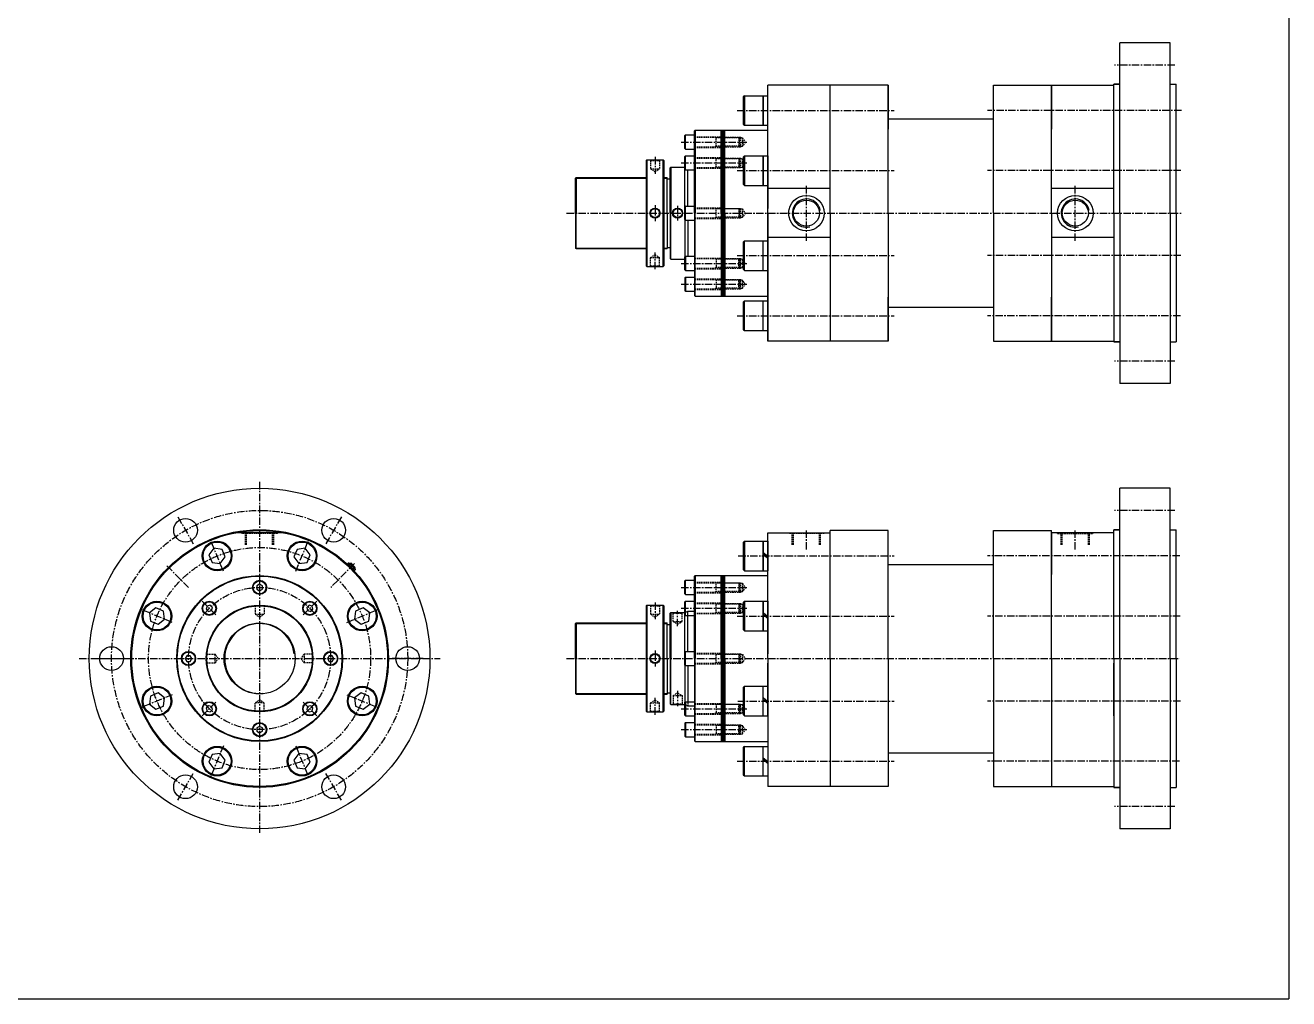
# Model space of a CAD drawing. Extents: x 0 to 8675, y 0 to 2968.
# Drawn here: x 6541 to 8675, y 0 to 1644 of the extents above; entities that cross this region are included whole.
import ezdxf

# ---------------------------------------------------------------- set-up
doc = ezdxf.new("R2010")
doc.units = 0
doc.header["$LTSCALE"] = 5
doc.header["$MEASUREMENT"] = 0
doc.header["$PDMODE"] = 34
for name, pattern in [('CENTERX2', [4, 2.5, -0.5, 0.5, -0.5]), ('HIDDEN', [0.375, 0.25, -0.125]), ('HIDDENX2', [0.75, 0.5, -0.25])]:
    doc.linetypes.add(name, pattern=pattern)
doc.layers.get('0').update_dxf_attribs({"linetype": 'CONTINUOUS'})
doc.layers.get('Defpoints').update_dxf_attribs({"linetype": 'CONTINUOUS'})
for name, color, linetype in [('CEN', 1, 'CENTERX2'), ('HID', 2, 'HIDDENX2'), ('HIDDEN', 2, 'HIDDEN'), ('ML', 3, 'CONTINUOUS'), ('테두리', 7, 'CONTINUOUS')]:
    doc.layers.add(name, color=color, linetype=linetype)

msp = doc.modelspace()

# ---------------------------------------------------------------- linework, layer by layer
msp.add_line((8674.5, 1902.7), (8674.5, 0))
at = {"layer": 'CEN'}
for p, q in [((8482.2, 1576.4), (8380.1, 1576.4)), ((8389.2, 1543.9), (8379.2, 1543.9)), ((7743.2, 1499.6), (8008.3, 1499.6)), ((8493.4, 1499.6), (8166.1, 1499.6)), ((7648.8, 1446.4), (7713.5, 1446.4)), ((7648.8, 1446.4), (7759.4, 1446.4)), ((7604.6, 1421.2), (7604.6, 1392.8)), ((7648.8, 1411.2), (7713.5, 1411.2)), ((7648.8, 1411.2), (7759.4, 1411.2)), ((7743.2, 1398.1), (8008.3, 1398.1)), ((8492.6, 1398.1), (8166.1, 1398.1)), ((7860.2, 1279.7), (7860.2, 1373.6)), ((8314.2, 1279.7), (8314.2, 1373.6)), ((7455.4, 1326.4), (8494.3, 1326.4)), ((7604.6, 1339.8), (7604.6, 1312.9)), ((7642.7, 1338.8), (7642.7, 1313.9)), ((7604.6, 1231.5), (7604.6, 1259.9)), ((7648.8, 1241.5), (7713.5, 1241.5)), ((7648.8, 1241.5), (7759.4, 1241.5)), ((7743.2, 1254.6), (8008.3, 1254.6)), ((8492.6, 1254.6), (8166.1, 1254.6)), ((7648.8, 1206.4), (7713.5, 1206.4)), ((7648.8, 1206.4), (7713.5, 1206.4)), ((7648.8, 1206.4), (7759.4, 1206.4)), ((7648.8, 1206.4), (7759.4, 1206.4)), ((7743.2, 1153.1), (8008.3, 1153.1)), ((8491.8, 1153.1), (8166.1, 1153.1)), ((8482.2, 1076.4), (8380.1, 1076.4)), ((6937, 872.5), (6937, 278.9)), ((6799, 813.4), (6825, 768.3)), ((7075, 813.4), (7049, 768.3)), ((8482.2, 824.4), (8380.1, 824.4)), ((7860.2, 758.3), (7860.2, 790.4)), ((8314.2, 758.3), (8314.2, 790.4)), ((6875.9, 721.7), (6854.3, 773.9)), ((6998, 721.7), (7019.6, 773.9)), ((7745.2, 747.6), (8008.3, 747.6)), ((8490.5, 747.6), (8166.1, 747.6)), ((6780.3, 731), (6816.8, 694.5)), ((7097.3, 734.7), (7057.2, 694.5)), ((7097.3, 734.7), (7083.3, 720.7)), ((7648.8, 694.4), (7714.7, 694.4)), ((7648.8, 694.4), (7759.4, 694.4)), ((6840.2, 671.1), (6864, 647.3)), ((7033.7, 671.1), (7009.9, 647.3)), ((7604.6, 669.2), (7604.6, 640.8)), ((6789.6, 635.4), (6737.4, 657)), ((7084.3, 635.4), (7136.5, 657)), ((7642.7, 629), (7642.7, 655)), ((7648.8, 659.2), (7714.7, 659.2)), ((7648.8, 659.2), (7759.4, 659.2)), ((7743.3, 646.1), (8008.3, 646.1)), ((8491.5, 646.1), (8166.1, 646.1)), ((7604.6, 587.8), (7604.6, 560.9)), ((6632.1, 574.4), (7241.8, 574.4)), ((6661, 574.4), (6713, 574.4)), ((7213, 574.4), (7161, 574.4)), ((7455.4, 574.4), (8490.9, 574.4)), ((6789.6, 513.3), (6737.4, 491.7)), ((7084.3, 513.3), (7136.5, 491.7)), ((7642.7, 519.7), (7642.7, 493.7)), ((6840.2, 477.6), (6864, 501.4)), ((7033.7, 477.6), (7009.9, 501.4)), ((7604.6, 479.5), (7604.6, 507.9)), ((7744.2, 502.6), (8008.3, 502.6)), ((8491.8, 502.6), (8166.1, 502.6)), ((7648.8, 489.5), (7714.7, 489.5)), ((7648.8, 489.5), (7759.4, 489.5)), ((7648.8, 454.4), (7714.7, 454.4)), ((7648.8, 454.4), (7714.7, 454.4)), ((7648.8, 454.4), (7759.4, 454.4)), ((7648.8, 454.4), (7759.4, 454.4)), ((6875.9, 427), (6854.3, 374.8)), ((6998, 427), (7019.6, 374.8)), ((7743.3, 401.1), (8008.3, 401.1)), ((8490.3, 401.1), (8166.1, 401.1)), ((6799, 335.3), (6825, 380.4)), ((7075, 335.3), (7049, 380.4)), ((8389.2, 356.9), (8379.2, 356.9)), ((8482.2, 324.4), (8380.1, 324.4))]:
    msp.add_line(p, q, dxfattribs=at)
for radius in [250, 187.5, 120]:
    msp.add_circle((6937, 574.4), radius, dxfattribs=at)
at = {"layer": 'Defpoints', "color": 0, "linetype": 'ByBlock'}
for p in [(8484.2, 791.9), (7672.2, 714.4), (7672.2, 714.4), (7672.2, 714.4), (7630.2, 497.9), (7672.2, 434.4), (7672.2, 434.4), (7672.2, 434.4), (8484.2, 356.9)]:
    msp.add_point(p, dxfattribs=at)
at = {"layer": 'HID'}
for p, q in [((7671.2, 1455.4), (7722.2, 1455.4)), ((7671.2, 1454.4), (7746.2, 1454.4)), ((7707.7, 1453.4), (7705.9, 1454.4)), ((7707.7, 1438.4), (7707.7, 1454.4)), ((7747.2, 1453.4), (7707.7, 1453.4)), ((7746.2, 1454.4), (7747.2, 1453.4)), ((7746.2, 1454.4), (7746.2, 1438.4)), ((7746.2, 1454.4), (7749, 1454.4)), ((7747.2, 1439.4), (7747.2, 1453.4)), ((7747.2, 1453.4), (7752.2, 1453.4)), ((7749, 1454.4), (7749, 1438.4)), ((7749, 1454.4), (7750.9, 1453.4)), ((7752.2, 1453.4), (7752.2, 1439.4)), ((7752.2, 1453.4), (7757, 1446.4)), ((7671.2, 1438.4), (7746.2, 1438.4)), ((7671.2, 1437.4), (7722.2, 1437.4)), ((7707.7, 1439.4), (7705.9, 1438.4)), ((7747.2, 1439.4), (7707.7, 1439.4)), ((7747.2, 1439.4), (7746.2, 1438.4)), ((7746.2, 1438.4), (7749, 1438.4)), ((7747.2, 1439.4), (7752.2, 1439.4)), ((7749, 1438.4), (7750.9, 1439.4)), ((7757, 1446.4), (7752.2, 1439.4)), ((7596.1, 1416.4), (7597.1, 1415.4)), ((7597.1, 1415.4), (7612.1, 1415.4)), ((7597.1, 1415.4), (7597.1, 1401.4)), ((7613.1, 1416.4), (7612.1, 1415.4)), ((7612.1, 1415.4), (7612.1, 1401.4)), ((7671.2, 1420.2), (7722.2, 1420.2)), ((7671.2, 1419.2), (7746.2, 1419.2)), ((7707.7, 1418.2), (7705.9, 1419.2)), ((7707.7, 1403.2), (7707.7, 1419.2)), ((7747.2, 1418.2), (7707.7, 1418.2)), ((7746.2, 1419.2), (7749, 1419.2)), ((7746.2, 1419.2), (7746.2, 1403.2)), ((7746.2, 1419.2), (7747.2, 1418.2)), ((7747.2, 1418.2), (7752.2, 1418.2)), ((7747.2, 1404.2), (7747.2, 1418.2)), ((7749, 1419.2), (7750.9, 1418.2)), ((7749, 1419.2), (7749, 1403.2)), ((7752.2, 1418.2), (7752.2, 1404.2)), ((7752.2, 1418.2), (7757, 1411.2)), ((7757, 1411.2), (7752.2, 1404.2)), ((7597.1, 1401.4), (7604.6, 1396.2)), ((7597.1, 1401.4), (7612.1, 1401.4)), ((7604.6, 1396.2), (7612.1, 1401.4)), ((7671.2, 1403.2), (7746.2, 1403.2)), ((7671.2, 1402.2), (7722.2, 1402.2)), ((7707.7, 1404.2), (7705.9, 1403.2)), ((7747.2, 1404.2), (7707.7, 1404.2)), ((7747.2, 1404.2), (7746.2, 1403.2)), ((7746.2, 1403.2), (7749, 1403.2)), ((7747.2, 1404.2), (7752.2, 1404.2)), ((7749, 1403.2), (7750.9, 1404.2)), ((7671.2, 1335.4), (7722.2, 1335.4)), ((7671.2, 1334.4), (7746.2, 1334.4)), ((7707.7, 1333.4), (7705.9, 1334.4)), ((7707.7, 1318.4), (7707.7, 1334.4)), ((7747.2, 1333.4), (7707.7, 1333.4)), ((7746.2, 1334.4), (7749, 1334.4)), ((7746.2, 1334.4), (7746.2, 1318.4)), ((7746.2, 1334.4), (7747.2, 1333.4)), ((7747.2, 1333.4), (7752.2, 1333.4)), ((7747.2, 1319.4), (7747.2, 1333.4)), ((7749, 1334.4), (7750.9, 1333.4)), ((7749, 1334.4), (7749, 1318.4)), ((7752.2, 1333.4), (7752.2, 1319.4)), ((7752.2, 1333.4), (7757, 1326.4)), ((7757, 1326.4), (7752.2, 1319.4)), ((7671.2, 1318.4), (7746.2, 1318.4)), ((7671.2, 1317.4), (7722.2, 1317.4)), ((7707.7, 1319.4), (7705.9, 1318.4)), ((7747.2, 1319.4), (7707.7, 1319.4)), ((7747.2, 1319.4), (7746.2, 1318.4)), ((7746.2, 1318.4), (7749, 1318.4)), ((7747.2, 1319.4), (7752.2, 1319.4)), ((7749, 1318.4), (7750.9, 1319.4)), ((7596.1, 1236.4), (7597.1, 1237.4)), ((7597.1, 1251.4), (7604.6, 1256.5)), ((7597.1, 1237.4), (7597.1, 1251.4)), ((7597.1, 1251.4), (7612.1, 1251.4)), ((7597.1, 1237.4), (7612.1, 1237.4)), ((7604.6, 1256.5), (7612.1, 1251.4)), ((7612.1, 1237.4), (7612.1, 1251.4)), ((7613.1, 1236.4), (7612.1, 1237.4)), ((7671.2, 1250.5), (7722.2, 1250.5)), ((7671.2, 1249.5), (7746.2, 1249.5)), ((7707.7, 1248.5), (7705.9, 1249.5)), ((7707.7, 1249.5), (7707.7, 1233.5)), ((7747.2, 1248.5), (7707.7, 1248.5)), ((7746.2, 1233.5), (7746.2, 1249.5)), ((7747.2, 1248.5), (7746.2, 1249.5)), ((7746.2, 1249.5), (7749, 1249.5)), ((7747.2, 1248.5), (7747.2, 1234.5)), ((7747.2, 1248.5), (7752.2, 1248.5)), ((7749, 1233.5), (7749, 1249.5)), ((7749, 1249.5), (7750.9, 1248.5)), ((7752.2, 1234.5), (7752.2, 1248.5)), ((7757, 1241.5), (7752.2, 1248.5)), ((7752.2, 1234.5), (7757, 1241.5)), ((7671.2, 1233.5), (7746.2, 1233.5)), ((7671.2, 1232.5), (7722.2, 1232.5)), ((7707.7, 1234.5), (7705.9, 1233.5)), ((7747.2, 1234.5), (7707.7, 1234.5)), ((7746.2, 1233.5), (7747.2, 1234.5)), ((7746.2, 1233.5), (7749, 1233.5)), ((7747.2, 1234.5), (7752.2, 1234.5)), ((7749, 1233.5), (7750.9, 1234.5)), ((7671.2, 1215.4), (7722.2, 1215.4)), ((7671.2, 1215.4), (7722.2, 1215.4)), ((7671.2, 1214.4), (7746.2, 1214.4)), ((7671.2, 1214.4), (7746.2, 1214.4)), ((7671.2, 1198.4), (7746.2, 1198.4)), ((7671.2, 1198.4), (7746.2, 1198.4)), ((7671.2, 1197.4), (7722.2, 1197.4)), ((7671.2, 1197.4), (7722.2, 1197.4)), ((7707.7, 1213.4), (7705.9, 1214.4)), ((7707.7, 1213.4), (7705.9, 1214.4)), ((7707.7, 1199.4), (7705.9, 1198.4)), ((7707.7, 1199.4), (7705.9, 1198.4)), ((7707.7, 1214.4), (7707.7, 1198.4)), ((7707.7, 1214.4), (7707.7, 1198.4)), ((7747.2, 1213.4), (7707.7, 1213.4)), ((7747.2, 1213.4), (7707.7, 1213.4)), ((7747.2, 1199.4), (7707.7, 1199.4)), ((7747.2, 1199.4), (7707.7, 1199.4)), ((7746.2, 1214.4), (7749, 1214.4)), ((7747.2, 1213.4), (7746.2, 1214.4)), ((7746.2, 1214.4), (7749, 1214.4)), ((7747.2, 1213.4), (7746.2, 1214.4)), ((7746.2, 1198.4), (7746.2, 1214.4)), ((7746.2, 1198.4), (7746.2, 1214.4)), ((7746.2, 1198.4), (7747.2, 1199.4)), ((7746.2, 1198.4), (7747.2, 1199.4)), ((7746.2, 1198.4), (7749, 1198.4)), ((7746.2, 1198.4), (7749, 1198.4)), ((7747.2, 1213.4), (7752.2, 1213.4)), ((7747.2, 1213.4), (7752.2, 1213.4)), ((7747.2, 1213.4), (7747.2, 1199.4)), ((7747.2, 1213.4), (7747.2, 1199.4)), ((7747.2, 1199.4), (7752.2, 1199.4)), ((7747.2, 1199.4), (7752.2, 1199.4)), ((7749, 1214.4), (7750.9, 1213.4)), ((7749, 1214.4), (7750.9, 1213.4)), ((7749, 1198.4), (7749, 1214.4)), ((7749, 1198.4), (7749, 1214.4)), ((7749, 1198.4), (7750.9, 1199.4)), ((7749, 1198.4), (7750.9, 1199.4)), ((7752.2, 1199.4), (7752.2, 1213.4)), ((7752.2, 1199.4), (7752.2, 1213.4)), ((7757, 1206.4), (7752.2, 1213.4)), ((7757, 1206.4), (7752.2, 1213.4)), ((7752.2, 1199.4), (7757, 1206.4)), ((7752.2, 1199.4), (7757, 1206.4)), ((6907, 785.4), (6907, 786.4)), ((6907, 785.4), (6907, 786.4)), ((6967, 785.4), (6907, 785.4)), ((6913.1, 766.4), (6913.1, 785.4)), ((6915, 766.4), (6915, 785.4)), ((6959, 766.4), (6959, 785.4)), ((6960.9, 766.4), (6960.9, 785.4)), ((6967, 785.4), (6967, 786.4)), ((6967, 785.4), (6967, 786.4)), ((7830.2, 785.4), (7830.2, 786.4)), ((7830.2, 785.4), (7830.2, 786.4)), ((7890.2, 785.4), (7830.2, 785.4)), ((7836.3, 766.4), (7836.3, 785.4)), ((7838.2, 766.4), (7838.2, 785.4)), ((7882.2, 766.4), (7882.2, 785.4)), ((7884.1, 766.4), (7884.1, 785.4)), ((7890.2, 785.4), (7890.2, 786.4)), ((7890.2, 785.4), (7890.2, 786.4)), ((8284.2, 785.4), (8284.2, 786.4)), ((8284.2, 785.4), (8284.2, 786.4)), ((8284.2, 785.4), (8344.2, 785.4)), ((8290.3, 766.4), (8290.3, 785.4)), ((8292.2, 766.4), (8292.2, 785.4)), ((8336.2, 766.4), (8336.2, 785.4)), ((8338.1, 766.4), (8338.1, 785.4)), ((8344.2, 785.4), (8344.2, 786.4)), ((8344.2, 785.4), (8344.2, 786.4)), ((7671.2, 703.4), (7722.2, 703.4)), ((7671.2, 702.4), (7746.2, 702.4)), ((7671.2, 686.4), (7746.2, 686.4)), ((7671.2, 685.4), (7722.2, 685.4)), ((7707.7, 701.4), (7705.9, 702.4)), ((7707.7, 687.4), (7705.9, 686.4)), ((7707.7, 686.4), (7707.7, 702.4)), ((7747.2, 701.4), (7707.7, 701.4)), ((7747.2, 687.4), (7707.7, 687.4)), ((7746.2, 702.4), (7749, 702.4)), ((7746.2, 702.4), (7746.2, 686.4)), ((7746.2, 702.4), (7747.2, 701.4)), ((7747.2, 687.4), (7746.2, 686.4)), ((7746.2, 686.4), (7749, 686.4)), ((7747.2, 701.4), (7752.2, 701.4)), ((7747.2, 687.4), (7747.2, 701.4)), ((7747.2, 687.4), (7752.2, 687.4)), ((7749, 702.4), (7750.9, 701.4)), ((7749, 702.4), (7749, 686.4)), ((7749, 686.4), (7750.9, 687.4)), ((7752.2, 701.4), (7757, 694.4)), ((7752.2, 701.4), (7752.2, 687.4)), ((7757, 694.4), (7752.2, 687.4)), ((6928.8, 664), (6929.5, 663.4)), ((6929.5, 663.4), (6929.5, 649.4)), ((6929.5, 663.4), (6944.5, 663.4)), ((6945.1, 664), (6944.5, 663.4)), ((6944.5, 663.4), (6944.5, 649.4)), ((7596.1, 664.4), (7597.1, 663.4)), ((7597.1, 663.4), (7597.1, 649.4)), ((7597.1, 663.4), (7612.1, 663.4)), ((7613.1, 664.4), (7612.1, 663.4)), ((7612.1, 663.4), (7612.1, 649.4)), ((7671.2, 668.2), (7722.2, 668.2)), ((7671.2, 667.2), (7746.2, 667.2)), ((7707.7, 666.2), (7705.9, 667.2)), ((7707.7, 651.2), (7707.7, 667.2)), ((7747.2, 666.2), (7707.7, 666.2)), ((7746.2, 667.2), (7747.2, 666.2)), ((7746.2, 667.2), (7746.2, 651.2)), ((7746.2, 667.2), (7749, 667.2)), ((7747.2, 652.2), (7747.2, 666.2)), ((7747.2, 666.2), (7752.2, 666.2)), ((7749, 667.2), (7749, 651.2)), ((7749, 667.2), (7750.9, 666.2)), ((7752.2, 666.2), (7752.2, 652.2)), ((7752.2, 666.2), (7757, 659.2)), ((6929.5, 649.4), (6937, 644.2)), ((6929.5, 649.4), (6944.5, 649.4)), ((6937, 644.2), (6944.5, 649.4)), ((7597.1, 649.4), (7604.6, 644.2)), ((7597.1, 649.4), (7612.1, 649.4)), ((7604.6, 644.2), (7612.1, 649.4)), ((7634.2, 651.9), (7635.2, 650.9)), ((7635.2, 636.9), (7635.2, 650.9)), ((7635.2, 650.9), (7650.2, 650.9)), ((7635.2, 650.9), (7650.2, 650.9)), ((7650.2, 650.9), (7651.2, 651.9)), ((7650.2, 650.9), (7651.2, 651.9)), ((7650.2, 636.9), (7650.2, 650.9)), ((7650.2, 636.9), (7650.2, 650.9)), ((7671.2, 651.2), (7746.2, 651.2)), ((7671.2, 650.2), (7722.2, 650.2)), ((7707.7, 652.2), (7705.9, 651.2)), ((7747.2, 652.2), (7707.7, 652.2)), ((7747.2, 652.2), (7746.2, 651.2)), ((7746.2, 651.2), (7749, 651.2)), ((7747.2, 652.2), (7752.2, 652.2)), ((7749, 651.2), (7750.9, 652.2)), ((7757, 659.2), (7752.2, 652.2)), ((7635.2, 636.9), (7650.2, 636.9)), ((7635.2, 636.9), (7642.7, 632.3)), ((7635.2, 636.9), (7650.2, 636.9)), ((7642.7, 632.3), (7650.2, 636.9)), ((7642.7, 632.3), (7650.2, 636.9)), ((6847.3, 582.5), (6848, 581.9)), ((6847.3, 582.5), (6848, 581.9)), ((6848, 581.9), (6862, 581.9)), ((6848, 566.9), (6848, 581.9)), ((6848, 566.9), (6848, 581.9)), ((6867.1, 574.4), (6862, 581.9)), ((6862, 566.9), (6862, 581.9)), ((7012, 581.9), (7006.8, 574.4)), ((7026, 581.9), (7012, 581.9)), ((7012, 581.9), (7012, 566.9)), ((7026.6, 582.5), (7026, 581.9)), ((7026.6, 582.5), (7026, 581.9)), ((7026, 581.9), (7026, 566.9)), ((7026, 581.9), (7026, 566.9)), ((7671.2, 583.4), (7722.2, 583.4)), ((7671.2, 582.4), (7746.2, 582.4)), ((7707.7, 581.4), (7705.9, 582.4)), ((7707.7, 566.4), (7707.7, 582.4)), ((7747.2, 581.4), (7707.7, 581.4)), ((7746.2, 582.4), (7747.2, 581.4)), ((7746.2, 582.4), (7746.2, 566.4)), ((7746.2, 582.4), (7749, 582.4)), ((7747.2, 567.4), (7747.2, 581.4)), ((7747.2, 581.4), (7752.2, 581.4)), ((7749, 582.4), (7749, 566.4)), ((7749, 582.4), (7750.9, 581.4)), ((7752.2, 581.4), (7752.2, 567.4)), ((7752.2, 581.4), (7757, 574.4)), ((6847.3, 566.2), (6848, 566.9)), ((6847.3, 566.2), (6848, 566.9)), ((6848, 566.9), (6862, 566.9)), ((6862, 566.9), (6867.1, 574.4)), ((7006.8, 574.4), (7012, 566.9)), ((7026, 566.9), (7012, 566.9)), ((7026.6, 566.2), (7026, 566.9)), ((7026.6, 566.2), (7026, 566.9)), ((7671.2, 566.4), (7746.2, 566.4)), ((7671.2, 565.4), (7722.2, 565.4)), ((7707.7, 567.4), (7705.9, 566.4)), ((7747.2, 567.4), (7707.7, 567.4)), ((7747.2, 567.4), (7746.2, 566.4)), ((7746.2, 566.4), (7749, 566.4)), ((7747.2, 567.4), (7752.2, 567.4)), ((7749, 566.4), (7750.9, 567.4)), ((7757, 574.4), (7752.2, 567.4)), ((7635.2, 511.9), (7642.7, 516.4)), ((7642.7, 516.4), (7650.2, 511.9)), ((7642.7, 516.4), (7650.2, 511.9)), ((6937, 504.5), (6929.5, 499.4)), ((6929.5, 485.4), (6929.5, 499.4)), ((6944.5, 499.4), (6929.5, 499.4)), ((6944.5, 499.4), (6937, 504.5)), ((6944.5, 485.4), (6944.5, 499.4)), ((7597.1, 499.4), (7604.6, 504.5)), ((7597.1, 485.4), (7597.1, 499.4)), ((7597.1, 499.4), (7612.1, 499.4)), ((7604.6, 504.5), (7612.1, 499.4)), ((7612.1, 485.4), (7612.1, 499.4)), ((7634.2, 496.9), (7635.2, 497.9)), ((7635.2, 511.9), (7635.2, 497.9)), ((7635.2, 511.9), (7650.2, 511.9)), ((7635.2, 511.9), (7650.2, 511.9)), ((7635.2, 497.9), (7650.2, 497.9)), ((7635.2, 497.9), (7650.2, 497.9)), ((7650.2, 511.9), (7650.2, 497.9)), ((7650.2, 511.9), (7650.2, 497.9)), ((7650.2, 497.9), (7651.2, 496.9)), ((7650.2, 497.9), (7651.2, 496.9)), ((7650.2, 497.9), (7651.2, 496.9)), ((7650.2, 497.9), (7651.2, 496.9)), ((7671.2, 498.5), (7722.2, 498.5)), ((7671.2, 497.5), (7746.2, 497.5)), ((7707.7, 496.5), (7705.9, 497.5)), ((7707.7, 497.5), (7707.7, 481.5)), ((7747.2, 496.5), (7707.7, 496.5)), ((7746.2, 497.5), (7749, 497.5)), ((7746.2, 481.5), (7746.2, 497.5)), ((7747.2, 496.5), (7746.2, 497.5)), ((7747.2, 496.5), (7752.2, 496.5)), ((7747.2, 496.5), (7747.2, 482.5)), ((7749, 497.5), (7750.9, 496.5)), ((7749, 481.5), (7749, 497.5)), ((7752.2, 482.5), (7752.2, 496.5)), ((7757, 489.5), (7752.2, 496.5)), ((6928.8, 484.7), (6929.5, 485.4)), ((6928.8, 484.7), (6929.5, 485.4)), ((6944.5, 485.4), (6929.5, 485.4)), ((6944.5, 485.4), (6929.5, 485.4)), ((6945.1, 484.7), (6944.5, 485.4)), ((6945.1, 484.7), (6944.5, 485.4)), ((7596.1, 484.4), (7597.1, 485.4)), ((7597.1, 485.4), (7612.1, 485.4)), ((7613.1, 484.4), (7612.1, 485.4)), ((7671.2, 481.5), (7746.2, 481.5)), ((7671.2, 480.5), (7722.2, 480.5)), ((7707.7, 482.5), (7705.9, 481.5)), ((7747.2, 482.5), (7707.7, 482.5)), ((7746.2, 481.5), (7747.2, 482.5)), ((7746.2, 481.5), (7749, 481.5)), ((7747.2, 482.5), (7752.2, 482.5)), ((7749, 481.5), (7750.9, 482.5)), ((7752.2, 482.5), (7757, 489.5)), ((7671.2, 463.4), (7722.2, 463.4)), ((7671.2, 463.4), (7722.2, 463.4)), ((7671.2, 462.4), (7746.2, 462.4)), ((7671.2, 462.4), (7746.2, 462.4)), ((7707.7, 461.4), (7705.9, 462.4)), ((7707.7, 461.4), (7705.9, 462.4)), ((7707.7, 462.4), (7707.7, 446.4)), ((7707.7, 462.4), (7707.7, 446.4)), ((7747.2, 461.4), (7707.7, 461.4)), ((7747.2, 461.4), (7707.7, 461.4)), ((7747.2, 461.4), (7746.2, 462.4)), ((7746.2, 446.4), (7746.2, 462.4)), ((7746.2, 462.4), (7749, 462.4)), ((7747.2, 461.4), (7746.2, 462.4)), ((7746.2, 446.4), (7746.2, 462.4)), ((7746.2, 462.4), (7749, 462.4)), ((7747.2, 461.4), (7747.2, 447.4)), ((7747.2, 461.4), (7752.2, 461.4)), ((7747.2, 461.4), (7747.2, 447.4)), ((7747.2, 461.4), (7752.2, 461.4)), ((7749, 446.4), (7749, 462.4)), ((7749, 462.4), (7750.9, 461.4)), ((7749, 446.4), (7749, 462.4)), ((7749, 462.4), (7750.9, 461.4)), ((7752.2, 447.4), (7752.2, 461.4)), ((7757, 454.4), (7752.2, 461.4)), ((7752.2, 447.4), (7752.2, 461.4)), ((7757, 454.4), (7752.2, 461.4)), ((7752.2, 447.4), (7757, 454.4)), ((7752.2, 447.4), (7757, 454.4)), ((7671.2, 446.4), (7746.2, 446.4)), ((7671.2, 446.4), (7746.2, 446.4)), ((7671.2, 445.4), (7722.2, 445.4)), ((7671.2, 445.4), (7722.2, 445.4)), ((7707.7, 447.4), (7705.9, 446.4)), ((7707.7, 447.4), (7705.9, 446.4)), ((7747.2, 447.4), (7707.7, 447.4)), ((7747.2, 447.4), (7707.7, 447.4)), ((7746.2, 446.4), (7747.2, 447.4)), ((7746.2, 446.4), (7747.2, 447.4)), ((7746.2, 446.4), (7749, 446.4)), ((7746.2, 446.4), (7749, 446.4)), ((7747.2, 447.4), (7752.2, 447.4)), ((7747.2, 447.4), (7752.2, 447.4)), ((7749, 446.4), (7750.9, 447.4)), ((7749, 446.4), (7750.9, 447.4))]:
    msp.add_line(p, q, dxfattribs=at)
at = {"layer": 'HIDDEN'}
for p, q in [((7655.2, 651.9), (7660.2, 654.4)), ((7660.2, 654.4), (7671.2, 654.4)), ((7660.2, 647.2), (7660.2, 654.4)), ((7655.2, 496.9), (7660.2, 494.4)), ((7660.2, 501.5), (7660.2, 494.4)), ((7660.2, 494.4), (7671.2, 494.4))]:
    msp.add_line(p, q, dxfattribs=at)
at = {"layer": 'ML'}
for p, q in [((8389.2, 1326.4), (8389.2, 1613.9)), ((8474.2, 1613.9), (8389.2, 1613.9)), ((8474.2, 1326.4), (8474.2, 1613.9)), ((7795.2, 1110.4), (7795.2, 1542.4)), ((7998.2, 1542.4), (7795.2, 1542.4)), ((7795.2, 1326.4), (7795.2, 1542.4)), ((7795.2, 1326.4), (7795.2, 1538.4)), ((7900.2, 1326.4), (7900.2, 1542.4)), ((7900.2, 1326.4), (7900.2, 1542.4)), ((7998.2, 1326.4), (7998.2, 1542.4)), ((7998.2, 1542.4), (7998.2, 1468)), ((8176.2, 1326.4), (8176.2, 1542.4)), ((8176.2, 1542.4), (8379.2, 1542.4)), ((8176.2, 1326.4), (8176.2, 1542.4)), ((8274.2, 1326.4), (8274.2, 1542.4)), ((8274.2, 1542.4), (8274.2, 1468)), ((8274.2, 1538.4), (8274.2, 1468)), ((8379.2, 1326.4), (8379.2, 1543.9)), ((8379.2, 1543.9), (8389.2, 1543.9)), ((8474.2, 1543.9), (8484.2, 1543.9)), ((8484.2, 1326.4), (8484.2, 1543.9)), ((7755.5, 1524.6), (7754, 1523.1)), ((7754, 1523.1), (7755.5, 1524.6)), ((7754, 1523.1), (7755.5, 1524.6)), ((7755.5, 1524.6), (7754, 1523.1)), ((7754, 1476.1), (7754, 1523.1)), ((7754, 1523.1), (7754, 1476.1)), ((7755.5, 1474.6), (7755.5, 1524.6)), ((7755.5, 1524.6), (7795.2, 1524.6)), ((7755.5, 1524.6), (7755.5, 1474.6)), ((7755.5, 1524.6), (7795.2, 1524.6)), ((7787, 1474.6), (7787, 1524.6)), ((7787, 1524.6), (7787, 1474.6)), ((7754, 1476.1), (7755.5, 1474.6)), ((7755.5, 1474.6), (7754, 1476.1)), ((7755.5, 1474.6), (7754, 1476.1)), ((7754, 1476.1), (7755.5, 1474.6)), ((7755.5, 1474.6), (7795.2, 1474.6)), ((7755.5, 1474.6), (7795.2, 1474.6)), ((7998.2, 1485.4), (8176.2, 1485.4)), ((7656.2, 1458.4), (7655.2, 1457.4)), ((7656.2, 1458.4), (7655.2, 1457.4)), ((7655.2, 1435.4), (7655.2, 1457.4)), ((7655.2, 1435.4), (7655.2, 1457.4)), ((7656.2, 1458.4), (7671.2, 1458.4)), ((7656.2, 1434.4), (7656.2, 1458.4)), ((7656.2, 1434.4), (7656.2, 1458.4)), ((7656.2, 1458.4), (7671.2, 1458.4)), ((7672.2, 1466.4), (7671.2, 1465.4)), ((7672.2, 1466.4), (7671.2, 1465.4)), ((7671.2, 1326.4), (7671.2, 1465.4)), ((7671.2, 1326.4), (7671.2, 1465.4)), ((7672.2, 1466.4), (7672.2, 1326.4)), ((7672.2, 1466.4), (7690.2, 1466.4)), ((7672.2, 1466.4), (7795.2, 1466.4)), ((7672.2, 1466.4), (7672.2, 1326.4)), ((7716.2, 1326.4), (7716.2, 1466.4)), ((7718.2, 1326.4), (7718.2, 1466.4)), ((7720.2, 1326.4), (7720.2, 1466.4)), ((7722.2, 1326.4), (7722.2, 1466.4)), ((7655.2, 1435.4), (7656.2, 1434.4)), ((7655.2, 1435.4), (7656.2, 1434.4)), ((7656.2, 1434.4), (7671.2, 1434.4)), ((7656.2, 1434.4), (7671.2, 1434.4)), ((7589.6, 1415.4), (7590.6, 1416.4)), ((7589.6, 1415.4), (7589.6, 1237.4)), ((7590.6, 1416.4), (7590.6, 1236.4)), ((7590.6, 1416.4), (7618.6, 1416.4)), ((7618.6, 1236.4), (7618.6, 1416.4)), ((7619.6, 1415.4), (7618.6, 1416.4)), ((7619.6, 1415.4), (7619.6, 1237.4)), ((7656.2, 1423.2), (7655.2, 1422.2)), ((7656.2, 1423.2), (7655.2, 1422.2)), ((7655.2, 1400.2), (7655.2, 1422.2)), ((7655.2, 1400.2), (7655.2, 1422.2)), ((7656.2, 1423.2), (7671.2, 1423.2)), ((7656.2, 1399.2), (7656.2, 1423.2)), ((7656.2, 1399.2), (7656.2, 1423.2)), ((7656.2, 1423.2), (7671.2, 1423.2)), ((7755.5, 1423.1), (7754, 1421.6)), ((7754, 1421.6), (7755.5, 1423.1)), ((7755.5, 1423.1), (7754, 1421.6)), ((7754, 1421.6), (7755.5, 1423.1)), ((7754, 1374.6), (7754, 1421.6)), ((7754, 1421.6), (7754, 1374.6)), ((7755.5, 1373.1), (7755.5, 1423.1)), ((7755.5, 1423.1), (7795.2, 1423.1)), ((7755.5, 1423.1), (7795.2, 1423.1)), ((7755.5, 1423.1), (7755.5, 1373.1)), ((7787, 1373.1), (7787, 1423.1)), ((7787, 1423.1), (7787, 1373.1)), ((7795.2, 1423.1), (7795.2, 1334.1)), ((7631.2, 1403.9), (7630.2, 1402.9)), ((7630.2, 1326.4), (7630.2, 1402.9)), ((7631.2, 1403.9), (7631.2, 1326.4)), ((7631.2, 1403.9), (7655.2, 1403.9)), ((7631.2, 1403.9), (7655.2, 1403.9)), ((7655.2, 1326.4), (7655.2, 1403.9)), ((7655.2, 1326.4), (7655.2, 1403.9)), ((7655.2, 1400.2), (7656.2, 1399.2)), ((7655.2, 1400.2), (7656.2, 1399.2)), ((7656.2, 1399.2), (7671.2, 1399.2)), ((7656.2, 1399.2), (7671.2, 1399.2)), ((7660.2, 1338.4), (7660.2, 1399.2)), ((7660.2, 1338.4), (7660.2, 1399.2)), ((7471.2, 1386.4), (7470.2, 1385.4)), ((7470.2, 1326.4), (7470.2, 1385.4)), ((7471.2, 1386.4), (7471.2, 1326.4)), ((7471.2, 1386.4), (7589.6, 1386.4)), ((7619.6, 1386.4), (7625.2, 1386.4)), ((7625.2, 1326.4), (7625.2, 1386.4)), ((7625.2, 1384.1), (7630.2, 1384.1)), ((7754, 1374.6), (7755.5, 1373.1)), ((7755.5, 1373.1), (7754, 1374.6)), ((7754, 1374.6), (7755.5, 1373.1)), ((7755.5, 1373.1), (7754, 1374.6)), ((7755.5, 1373.1), (7795.2, 1373.1)), ((7755.5, 1373.1), (7795.2, 1373.1)), ((7900.2, 1367.7), (7795.2, 1367.7)), ((8379.2, 1367.7), (8274.2, 1367.7)), ((7470.2, 1326.4), (7470.2, 1267.4)), ((7471.2, 1266.4), (7471.2, 1326.4)), ((7625.2, 1326.4), (7625.2, 1266.4)), ((7630.2, 1326.4), (7630.2, 1249.9)), ((7631.2, 1248.9), (7631.2, 1326.4)), ((7656.2, 1338.4), (7655.2, 1337.4)), ((7656.2, 1338.4), (7655.2, 1337.4)), ((7655.2, 1315.4), (7655.2, 1337.4)), ((7655.2, 1315.4), (7655.2, 1337.4)), ((7655.2, 1326.4), (7655.2, 1248.9)), ((7655.2, 1326.4), (7655.2, 1248.9)), ((7656.2, 1338.4), (7671.2, 1338.4)), ((7656.2, 1314.4), (7656.2, 1338.4)), ((7656.2, 1314.4), (7656.2, 1338.4)), ((7656.2, 1338.4), (7671.2, 1338.4)), ((7671.2, 1326.4), (7671.2, 1187.4)), ((7671.2, 1326.4), (7671.2, 1187.4)), ((7672.2, 1186.4), (7672.2, 1326.4)), ((7672.2, 1186.4), (7672.2, 1326.4)), ((7716.2, 1326.4), (7716.2, 1186.4)), ((7718.2, 1326.4), (7718.2, 1186.4)), ((7720.2, 1326.4), (7720.2, 1186.4)), ((7722.2, 1326.4), (7722.2, 1186.4)), ((7795.2, 1326.4), (7795.2, 1110.4)), ((7900.2, 1326.4), (7900.2, 1110.4)), ((7900.2, 1326.4), (7900.2, 1110.4)), ((7998.2, 1326.4), (7998.2, 1110.4)), ((8176.2, 1326.4), (8176.2, 1110.4)), ((8274.2, 1326.4), (8274.2, 1110.4)), ((8379.2, 1326.4), (8379.2, 1110.4)), ((8379.2, 1326.4), (8379.2, 1108.9)), ((8389.2, 1326.4), (8389.2, 1038.9)), ((8474.2, 1326.4), (8474.2, 1038.9)), ((8484.2, 1326.4), (8484.2, 1108.9)), ((7655.2, 1315.4), (7656.2, 1314.4)), ((7655.2, 1315.4), (7656.2, 1314.4)), ((7656.2, 1314.4), (7671.2, 1314.4)), ((7656.2, 1314.4), (7671.2, 1314.4)), ((7660.2, 1314.4), (7660.2, 1253.5)), ((7660.2, 1314.4), (7660.2, 1253.5)), ((7795.2, 1229.6), (7795.2, 1318.6)), ((7900.2, 1285), (7795.2, 1285)), ((8379.2, 1285), (8274.2, 1285)), ((7471.2, 1266.4), (7470.2, 1267.4)), ((7471.2, 1266.4), (7589.6, 1266.4)), ((7619.6, 1266.4), (7625.2, 1266.4)), ((7625.2, 1268.6), (7630.2, 1268.6)), ((7755.5, 1279.6), (7754, 1278.1)), ((7754, 1278.1), (7755.5, 1279.6)), ((7755.5, 1279.6), (7754, 1278.1)), ((7754, 1278.1), (7755.5, 1279.6)), ((7754, 1231.1), (7754, 1278.1)), ((7754, 1231.1), (7754, 1278.1)), ((7755.5, 1229.6), (7755.5, 1279.6)), ((7755.5, 1279.6), (7795.2, 1279.6)), ((7755.5, 1229.6), (7755.5, 1279.6)), ((7755.5, 1279.6), (7795.2, 1279.6)), ((7787, 1229.6), (7787, 1279.6)), ((7787, 1229.6), (7787, 1279.6)), ((7589.6, 1237.4), (7590.6, 1236.4)), ((7619.6, 1237.4), (7618.6, 1236.4)), ((7631.2, 1248.9), (7630.2, 1249.9)), ((7631.2, 1248.9), (7655.2, 1248.9)), ((7631.2, 1248.9), (7655.2, 1248.9)), ((7656.2, 1253.5), (7655.2, 1252.5)), ((7656.2, 1253.5), (7655.2, 1252.5)), ((7655.2, 1230.5), (7655.2, 1252.5)), ((7655.2, 1252.5), (7655.2, 1230.5)), ((7655.2, 1252.5), (7655.2, 1230.5)), ((7655.2, 1230.5), (7655.2, 1252.5)), ((7656.2, 1253.5), (7671.2, 1253.5)), ((7656.2, 1253.5), (7656.2, 1229.5)), ((7656.2, 1253.5), (7656.2, 1229.5)), ((7656.2, 1253.5), (7671.2, 1253.5)), ((7590.6, 1236.4), (7618.6, 1236.4)), ((7656.2, 1229.5), (7655.2, 1230.5)), ((7656.2, 1229.5), (7655.2, 1230.5)), ((7655.2, 1217.4), (7656.2, 1218.4)), ((7655.2, 1217.4), (7656.2, 1218.4)), ((7655.2, 1217.4), (7656.2, 1218.4)), ((7655.2, 1217.4), (7656.2, 1218.4)), ((7655.2, 1217.4), (7655.2, 1195.4)), ((7655.2, 1217.4), (7655.2, 1195.4)), ((7655.2, 1217.4), (7655.2, 1195.4)), ((7655.2, 1217.4), (7655.2, 1195.4)), ((7656.2, 1229.5), (7671.2, 1229.5)), ((7656.2, 1229.5), (7671.2, 1229.5)), ((7656.2, 1218.4), (7671.2, 1218.4)), ((7656.2, 1218.4), (7671.2, 1218.4)), ((7656.2, 1218.4), (7656.2, 1194.4)), ((7656.2, 1218.4), (7656.2, 1194.4)), ((7656.2, 1218.4), (7656.2, 1194.4)), ((7656.2, 1218.4), (7656.2, 1194.4)), ((7656.2, 1218.4), (7671.2, 1218.4)), ((7656.2, 1218.4), (7671.2, 1218.4)), ((7754, 1231.1), (7755.5, 1229.6)), ((7755.5, 1229.6), (7754, 1231.1)), ((7754, 1231.1), (7755.5, 1229.6)), ((7755.5, 1229.6), (7754, 1231.1)), ((7754, 1231.1), (7755.5, 1229.6)), ((7755.5, 1229.6), (7754, 1231.1)), ((7755.5, 1229.6), (7795.2, 1229.6)), ((7755.5, 1229.6), (7795.2, 1229.6)), ((7656.2, 1194.4), (7655.2, 1195.4)), ((7656.2, 1194.4), (7655.2, 1195.4)), ((7656.2, 1194.4), (7655.2, 1195.4)), ((7656.2, 1194.4), (7655.2, 1195.4)), ((7656.2, 1194.4), (7671.2, 1194.4)), ((7656.2, 1194.4), (7671.2, 1194.4)), ((7656.2, 1194.4), (7671.2, 1194.4)), ((7656.2, 1194.4), (7671.2, 1194.4)), ((7672.2, 1186.4), (7671.2, 1187.4)), ((7672.2, 1186.4), (7671.2, 1187.4)), ((7672.2, 1186.4), (7690.2, 1186.4)), ((7672.2, 1186.4), (7795.2, 1186.4)), ((7754, 1176.6), (7755.5, 1178.1)), ((7755.5, 1178.1), (7754, 1176.6)), ((7754, 1176.6), (7755.5, 1178.1)), ((7755.5, 1178.1), (7754, 1176.6)), ((7754, 1129.6), (7754, 1176.6)), ((7754, 1129.6), (7754, 1176.6)), ((7755.5, 1128.1), (7755.5, 1178.1)), ((7755.5, 1178.1), (7795.2, 1178.1)), ((7755.5, 1128.1), (7755.5, 1178.1)), ((7755.5, 1178.1), (7795.2, 1178.1)), ((7787, 1128.1), (7787, 1178.1)), ((7787, 1128.1), (7787, 1178.1)), ((7795.2, 1178.1), (7795.2, 1128.1)), ((7998.2, 1110.4), (7998.2, 1184.7)), ((8274.2, 1110.4), (8274.2, 1184.7)), ((7998.2, 1167.4), (8176.2, 1167.4)), ((7755.5, 1128.1), (7754, 1129.6)), ((7754, 1129.6), (7755.5, 1128.1)), ((7755.5, 1128.1), (7754, 1129.6)), ((7754, 1129.6), (7755.5, 1128.1)), ((7755.5, 1128.1), (7795.2, 1128.1)), ((7755.5, 1128.1), (7795.2, 1128.1)), ((7998.2, 1110.4), (7795.2, 1110.4)), ((8176.2, 1110.4), (8379.2, 1110.4)), ((8379.2, 1108.9), (8389.2, 1108.9)), ((8389.2, 1108.9), (8379.2, 1108.9)), ((8474.2, 1108.9), (8484.2, 1108.9)), ((8474.2, 1038.9), (8389.2, 1038.9)), ((8389.2, 574.4), (8389.2, 861.9)), ((8474.2, 861.9), (8389.2, 861.9)), ((8474.2, 574.4), (8474.2, 861.9)), ((7900.2, 574.4), (7900.2, 790.4)), ((7998.2, 790.4), (7900.2, 790.4)), ((7998.2, 574.4), (7998.2, 790.4)), ((8176.2, 574.4), (8176.2, 790.4)), ((8176.2, 790.4), (8274.2, 790.4)), ((8274.2, 574.4), (8274.2, 790.4)), ((8379.2, 574.4), (8379.2, 791.9)), ((8379.2, 791.9), (8389.2, 791.9)), ((8389.2, 791.9), (8379.2, 791.9)), ((8474.2, 791.9), (8484.2, 791.9)), ((8484.2, 574.4), (8484.2, 791.9)), ((6978.3, 786.4), (6895.6, 786.4)), ((6978.3, 786.4), (6895.6, 786.4)), ((7755.5, 772.6), (7754, 771.1)), ((7754, 771.1), (7755.5, 772.6)), ((7755.5, 772.6), (7754, 771.1)), ((7754, 771.1), (7755.5, 772.6)), ((7754, 724.1), (7754, 771.1)), ((7754, 771.1), (7754, 724.1)), ((7755.5, 722.6), (7755.5, 772.6)), ((7755.5, 772.6), (7795.2, 772.6)), ((7755.5, 772.6), (7755.5, 722.6)), ((7755.5, 772.6), (7795.2, 772.6)), ((7787, 722.6), (7787, 772.6)), ((7787, 772.6), (7787, 722.6)), ((7795.2, 786.4), (7900.2, 786.4)), ((7795.2, 574.4), (7795.2, 786.4)), ((7795.2, 574.4), (7795.2, 786.4)), ((7795.2, 574.4), (7795.2, 786.4)), ((7795.2, 772.6), (7795.2, 722.6)), ((8379.2, 786.4), (8274.2, 786.4)), ((8274.2, 786.4), (8274.2, 716)), ((8379.2, 574.4), (8379.2, 786.4)), ((7795.2, 746.4), (7787, 752.8)), ((7795.2, 743.4), (7787, 749.8)), ((7086.9, 735.6), (7083.9, 732.6)), ((7087, 735.6), (7084.1, 732.7)), ((7086.9, 735.6), (7084.1, 732.7)), ((7088.3, 735.6), (7086.9, 735.6)), ((7088.3, 735.6), (7098.2, 725.7)), ((7092.3, 731.5), (7088.8, 728)), ((7088.8, 728), (7090.6, 726.2)), ((7090.8, 735.2), (7089.7, 734.2)), ((7094.2, 729.7), (7090.6, 726.2)), ((7097.8, 728.1), (7090.8, 735.2)), ((7091.5, 735.2), (7090.8, 735.2)), ((7091.5, 735.2), (7097.8, 728.9)), ((7097.8, 728.9), (7091.5, 735.2)), ((7097.8, 728.1), (7096.8, 727.1)), ((7097.8, 728.9), (7097.8, 728.1)), ((7098.2, 725.7), (7098.2, 724.3)), ((7998.2, 733.4), (8176.2, 733.4)), ((7098.2, 724.3), (7095.2, 721.3)), ((7098.2, 724.4), (7095.3, 721.5)), ((7656.2, 706.4), (7655.2, 705.4)), ((7656.2, 706.4), (7655.2, 705.4)), ((7655.2, 683.4), (7655.2, 705.4)), ((7655.2, 683.4), (7655.2, 705.4)), ((7656.2, 706.4), (7671.2, 706.4)), ((7656.2, 682.4), (7656.2, 706.4)), ((7656.2, 682.4), (7656.2, 706.4)), ((7656.2, 706.4), (7671.2, 706.4)), ((7672.2, 714.4), (7671.2, 713.4)), ((7672.2, 714.4), (7671.2, 713.4)), ((7671.2, 574.4), (7671.2, 713.4)), ((7671.2, 574.4), (7671.2, 713.4)), ((7672.2, 714.4), (7690.2, 714.4)), ((7672.2, 714.4), (7672.2, 574.4)), ((7672.2, 714.4), (7672.2, 574.4)), ((7672.2, 714.4), (7795.2, 714.4)), ((7716.2, 574.4), (7716.2, 714.4)), ((7718.2, 574.4), (7718.2, 714.4)), ((7720.2, 574.4), (7720.2, 714.4)), ((7722.2, 574.4), (7722.2, 714.4)), ((7754, 724.1), (7755.5, 722.6)), ((7755.5, 722.6), (7754, 724.1)), ((7754, 724.1), (7755.5, 722.6)), ((7755.5, 722.6), (7754, 724.1)), ((7755.5, 722.6), (7795.2, 722.6)), ((7755.5, 722.6), (7795.2, 722.6)), ((7655.2, 683.4), (7656.2, 682.4)), ((7655.2, 683.4), (7656.2, 682.4)), ((7589.6, 663.4), (7590.6, 664.4)), ((7589.6, 663.4), (7589.6, 485.4)), ((7590.6, 664.4), (7618.6, 664.4)), ((7590.6, 664.4), (7590.6, 484.4)), ((7619.6, 663.4), (7618.6, 664.4)), ((7618.6, 484.4), (7618.6, 664.4)), ((7619.6, 663.4), (7619.6, 485.4)), ((7656.2, 671.2), (7655.2, 670.2)), ((7656.2, 671.2), (7655.2, 670.2)), ((7655.2, 648.2), (7655.2, 670.2)), ((7655.2, 648.2), (7655.2, 670.2)), ((7656.2, 682.4), (7671.2, 682.4)), ((7656.2, 682.4), (7671.2, 682.4)), ((7656.2, 671.2), (7671.2, 671.2)), ((7656.2, 647.2), (7656.2, 671.2)), ((7656.2, 647.2), (7656.2, 671.2)), ((7656.2, 671.2), (7671.2, 671.2)), ((7755.5, 671.1), (7754, 669.6)), ((7754, 669.6), (7755.5, 671.1)), ((7754, 669.6), (7755.5, 671.1)), ((7755.5, 671.1), (7754, 669.6)), ((7754, 622.6), (7754, 669.6)), ((7754, 669.6), (7754, 622.6)), ((7755.5, 621.1), (7755.5, 671.1)), ((7755.5, 671.1), (7795.2, 671.1)), ((7755.5, 671.1), (7755.5, 621.1)), ((7755.5, 671.1), (7795.2, 671.1)), ((7787, 621.1), (7787, 671.1)), ((7787, 671.1), (7787, 621.1)), ((7795.2, 671.1), (7795.2, 582.1)), ((7795.2, 671.1), (7795.2, 621.1)), ((7795.2, 671.1), (7795.2, 582.1)), ((7631.2, 651.9), (7630.2, 650.9)), ((7630.2, 574.4), (7630.2, 650.9)), ((7631.2, 651.9), (7655.2, 651.9)), ((7631.2, 651.9), (7631.2, 574.4)), ((7631.2, 651.9), (7655.2, 651.9)), ((7655.2, 574.4), (7655.2, 651.9)), ((7655.2, 574.4), (7655.2, 651.9)), ((7655.2, 648.2), (7656.2, 647.2)), ((7655.2, 648.2), (7656.2, 647.2)), ((7656.2, 647.2), (7671.2, 647.2)), ((7656.2, 647.2), (7671.2, 647.2)), ((7660.2, 586.4), (7660.2, 647.2)), ((7660.2, 586.4), (7660.2, 647.2)), ((7795.2, 645), (7787, 651.3)), ((7795.2, 642), (7787, 648.3)), ((7471.2, 634.4), (7470.2, 633.4)), ((7470.2, 574.4), (7470.2, 633.4)), ((7471.2, 634.4), (7589.6, 634.4)), ((7471.2, 634.4), (7471.2, 574.4)), ((7619.6, 634.4), (7625.2, 634.4)), ((7625.2, 574.4), (7625.2, 634.4)), ((7625.2, 632.1), (7630.2, 632.1)), ((7754, 622.6), (7755.5, 621.1)), ((7755.5, 621.1), (7754, 622.6)), ((7755.5, 621.1), (7754, 622.6)), ((7754, 622.6), (7755.5, 621.1)), ((7755.5, 621.1), (7795.2, 621.1)), ((7755.5, 621.1), (7795.2, 621.1)), ((7656.2, 586.4), (7655.2, 585.4)), ((7656.2, 586.4), (7655.2, 585.4)), ((7655.2, 563.4), (7655.2, 585.4)), ((7655.2, 563.4), (7655.2, 585.4)), ((7656.2, 586.4), (7671.2, 586.4)), ((7656.2, 562.4), (7656.2, 586.4)), ((7656.2, 562.4), (7656.2, 586.4)), ((7656.2, 586.4), (7671.2, 586.4)), ((7470.2, 574.4), (7470.2, 515.4)), ((7471.2, 514.4), (7471.2, 574.4)), ((7625.2, 574.4), (7625.2, 514.4)), ((7630.2, 574.4), (7630.2, 497.9)), ((7631.2, 496.9), (7631.2, 574.4)), ((7655.2, 574.4), (7655.2, 496.9)), ((7655.2, 574.4), (7655.2, 496.9)), ((7655.2, 563.4), (7656.2, 562.4)), ((7655.2, 563.4), (7656.2, 562.4)), ((7656.2, 562.4), (7671.2, 562.4)), ((7656.2, 562.4), (7671.2, 562.4)), ((7660.2, 562.4), (7660.2, 501.5)), ((7660.2, 562.4), (7660.2, 501.5)), ((7671.2, 574.4), (7671.2, 435.4)), ((7671.2, 574.4), (7671.2, 435.4)), ((7672.2, 434.4), (7672.2, 574.4)), ((7672.2, 434.4), (7672.2, 574.4)), ((7716.2, 574.4), (7716.2, 434.4)), ((7718.2, 574.4), (7718.2, 434.4)), ((7720.2, 574.4), (7720.2, 434.4)), ((7722.2, 574.4), (7722.2, 434.4)), ((7795.2, 574.4), (7795.2, 362.4)), ((7795.2, 574.4), (7795.2, 358.4)), ((7795.2, 574.4), (7795.2, 358.4)), ((7795.2, 477.6), (7795.2, 566.6)), ((7795.2, 477.6), (7795.2, 566.6)), ((7900.2, 574.4), (7900.2, 358.4)), ((7998.2, 574.4), (7998.2, 358.4)), ((8176.2, 574.4), (8176.2, 358.4)), ((8274.2, 574.4), (8274.2, 358.4)), ((8379.2, 574.4), (8379.2, 358.4)), ((8379.2, 574.4), (8379.2, 356.9)), ((8379.2, 574.4), (8379.2, 358.4)), ((8379.2, 477.6), (8379.2, 566.6)), ((8389.2, 574.4), (8389.2, 286.9)), ((8474.2, 574.4), (8474.2, 286.9)), ((8484.2, 574.4), (8484.2, 356.9)), ((7471.2, 514.4), (7470.2, 515.4)), ((7471.2, 514.4), (7589.6, 514.4)), ((7619.6, 514.4), (7625.2, 514.4)), ((7625.2, 516.6), (7630.2, 516.6)), ((7755.5, 527.6), (7754, 526.1)), ((7754, 526.1), (7755.5, 527.6)), ((7754, 526.1), (7755.5, 527.6)), ((7755.5, 527.6), (7754, 526.1)), ((7754, 479.1), (7754, 526.1)), ((7754, 479.1), (7754, 526.1)), ((7755.5, 477.6), (7755.5, 527.6)), ((7755.5, 527.6), (7795.2, 527.6)), ((7755.5, 477.6), (7755.5, 527.6)), ((7755.5, 527.6), (7795.2, 527.6)), ((7787, 477.6), (7787, 527.6)), ((7787, 477.6), (7787, 527.6)), ((7795.2, 527.6), (7795.2, 477.6)), ((7631.2, 496.9), (7630.2, 497.9)), ((7631.2, 496.9), (7655.2, 496.9)), ((7631.2, 496.9), (7655.2, 496.9)), ((7656.2, 501.5), (7655.2, 500.5)), ((7656.2, 501.5), (7655.2, 500.5)), ((7655.2, 500.5), (7655.2, 478.5)), ((7655.2, 478.5), (7655.2, 500.5)), ((7655.2, 478.5), (7655.2, 500.5)), ((7655.2, 500.5), (7655.2, 478.5)), ((7656.2, 501.5), (7671.2, 501.5)), ((7656.2, 501.5), (7656.2, 477.5)), ((7656.2, 501.5), (7656.2, 477.5)), ((7656.2, 501.5), (7671.2, 501.5)), ((7795.2, 501.5), (7787, 507.8)), ((7795.2, 501.5), (7787, 507.8)), ((7795.2, 498.5), (7787, 504.8)), ((7795.2, 498.5), (7787, 504.8)), ((7589.6, 485.4), (7590.6, 484.4)), ((7590.6, 484.4), (7618.6, 484.4)), ((7619.6, 485.4), (7618.6, 484.4)), ((7656.2, 477.5), (7655.2, 478.5)), ((7656.2, 477.5), (7655.2, 478.5)), ((7656.2, 477.5), (7671.2, 477.5)), ((7656.2, 477.5), (7671.2, 477.5)), ((7754, 479.1), (7755.5, 477.6)), ((7755.5, 477.6), (7754, 479.1)), ((7755.5, 477.6), (7754, 479.1)), ((7754, 479.1), (7755.5, 477.6)), ((7755.5, 477.6), (7754, 479.1)), ((7754, 479.1), (7755.5, 477.6)), ((7755.5, 477.6), (7795.2, 477.6)), ((7755.5, 477.6), (7795.2, 477.6)), ((7655.2, 465.4), (7656.2, 466.4)), ((7655.2, 465.4), (7656.2, 466.4)), ((7655.2, 465.4), (7656.2, 466.4)), ((7655.2, 465.4), (7656.2, 466.4)), ((7655.2, 465.4), (7655.2, 443.4)), ((7655.2, 465.4), (7655.2, 443.4)), ((7655.2, 465.4), (7655.2, 443.4)), ((7655.2, 465.4), (7655.2, 443.4)), ((7656.2, 466.4), (7671.2, 466.4)), ((7656.2, 466.4), (7656.2, 442.4)), ((7656.2, 466.4), (7671.2, 466.4)), ((7656.2, 466.4), (7656.2, 442.4)), ((7656.2, 466.4), (7656.2, 442.4)), ((7656.2, 466.4), (7671.2, 466.4)), ((7656.2, 466.4), (7656.2, 442.4)), ((7656.2, 466.4), (7671.2, 466.4)), ((7656.2, 442.4), (7655.2, 443.4)), ((7656.2, 442.4), (7655.2, 443.4)), ((7656.2, 442.4), (7655.2, 443.4)), ((7656.2, 442.4), (7655.2, 443.4)), ((7656.2, 442.4), (7671.2, 442.4)), ((7656.2, 442.4), (7671.2, 442.4)), ((7656.2, 442.4), (7671.2, 442.4)), ((7656.2, 442.4), (7671.2, 442.4)), ((7672.2, 434.4), (7671.2, 435.4)), ((7672.2, 434.4), (7671.2, 435.4)), ((7672.2, 434.4), (7690.2, 434.4)), ((7672.2, 434.4), (7795.2, 434.4)), ((7755.5, 426.1), (7754, 424.6)), ((7754, 424.6), (7755.5, 426.1)), ((7755.5, 426.1), (7754, 424.6)), ((7754, 424.6), (7755.5, 426.1)), ((7754, 377.6), (7754, 424.6)), ((7754, 377.6), (7754, 424.6)), ((7755.5, 376.1), (7755.5, 426.1)), ((7755.5, 426.1), (7795.2, 426.1)), ((7755.5, 376.1), (7755.5, 426.1)), ((7755.5, 426.1), (7795.2, 426.1)), ((7787, 376.1), (7787, 426.1)), ((7787, 376.1), (7787, 426.1)), ((7795.2, 400), (7787, 406.4)), ((7795.2, 400), (7787, 406.4)), ((7795.2, 426.1), (7795.2, 376.1)), ((7998.2, 415.4), (8176.2, 415.4)), ((7795.2, 397), (7787, 403.3)), ((7795.2, 397), (7787, 403.3)), ((7754, 377.6), (7755.5, 376.1)), ((7755.5, 376.1), (7754, 377.6)), ((7754, 377.6), (7755.5, 376.1)), ((7755.5, 376.1), (7754, 377.6)), ((7755.5, 376.1), (7795.2, 376.1)), ((7755.5, 376.1), (7795.2, 376.1)), ((7998.2, 358.4), (7795.2, 358.4)), ((8176.2, 358.4), (8379.2, 358.4)), ((8379.2, 356.9), (8389.2, 356.9)), ((8474.2, 356.9), (8484.2, 356.9)), ((8474.2, 286.9), (8389.2, 286.9))]:
    msp.add_line(p, q, dxfattribs=at)
for points in [[(6859.9, 760.5), (6851.4, 749.4), (6856.7, 736.5), (6870.6, 734.7), (6879.1, 745.8), (6873.7, 758.6)], [(7014.1, 760.5), (7000.2, 758.6), (6994.9, 745.8), (7003.4, 734.7), (7017.2, 736.5), (7022.6, 749.4)], [(6937, 699.8), (6932.3, 697.1), (6932.3, 691.6), (6937, 688.9), (6941.7, 691.6), (6941.7, 697.1)], [(6848.3, 663), (6846.9, 657.8), (6850.7, 654), (6856, 655.4), (6857.4, 660.6), (6853.5, 664.5)], [(7025.7, 663), (7020.4, 664.5), (7016.6, 660.6), (7018, 655.4), (7023.2, 654), (7027.1, 657.8)], [(6750.9, 651.4), (6752.7, 637.6), (6765.6, 632.3), (6776.6, 640.8), (6774.8, 654.6), (6761.9, 659.9)], [(7123.1, 651.4), (7112, 659.9), (7099.1, 654.6), (7097.3, 640.8), (7108.4, 632.3), (7121.3, 637.6)], [(6811.5, 574.4), (6814.3, 569.6), (6819.7, 569.6), (6822.4, 574.4), (6819.7, 579.1), (6814.3, 579.1)], [(7062.4, 574.4), (7059.7, 579.1), (7054.3, 579.1), (7051.5, 574.4), (7054.3, 569.6), (7059.7, 569.6)], [(6750.9, 497.3), (6761.9, 488.8), (6774.8, 494.1), (6776.6, 507.9), (6765.6, 516.4), (6752.7, 511.1)], [(7123.1, 497.3), (7121.3, 511.1), (7108.4, 516.4), (7097.3, 507.9), (7099.1, 494.1), (7112, 488.8)], [(6848.3, 485.7), (6853.5, 484.3), (6857.4, 488.1), (6856, 493.3), (6850.7, 494.7), (6846.9, 490.9)], [(7025.7, 485.7), (7027.1, 490.9), (7023.2, 494.7), (7018, 493.3), (7016.6, 488.1), (7020.4, 484.3)], [(6937, 448.9), (6941.7, 451.6), (6941.7, 457.1), (6937, 459.8), (6932.3, 457.1), (6932.3, 451.6)], [(6859.9, 388.2), (6873.7, 390.1), (6879.1, 402.9), (6870.6, 414), (6856.7, 412.2), (6851.4, 399.3)], [(7014.1, 388.2), (7022.6, 399.3), (7017.2, 412.2), (7003.4, 414), (6994.9, 402.9), (7000.2, 390.1)]]:
    msp.add_lwpolyline(points, close=True, dxfattribs=at)
for centre, radius in [((7860.2, 1326.4), 30), ((7860.2, 1326.4), 22), ((8314.2, 1326.4), 30), ((8314.2, 1326.4), 22), ((7604.6, 1326.4), 8.5), ((7604.6, 1326.4), 7.5), ((7642.7, 1326.4), 8.5), ((7642.7, 1326.4), 8.5), ((7642.7, 1326.4), 7.5), ((7642.7, 1326.4), 7.5), ((6937, 574.4), 287.5), ((6812, 790.9), 20), ((7062, 790.9), 20), ((6937, 574.4), 217.5), ((6937, 574.4), 216), ((6865.2, 747.6), 25), ((6865.2, 747.6), 23.5), ((7008.7, 747.6), 25), ((7008.7, 747.6), 23.5), ((6937, 574.4), 140), ((6937, 574.4), 139), ((6937, 694.4), 12), ((6937, 694.4), 11), ((6763.7, 646.1), 25), ((6763.7, 646.1), 23.5), ((6852.1, 659.2), 12), ((6852.1, 659.2), 11), ((6937, 574.4), 90), ((6937, 574.4), 89), ((7021.8, 659.2), 12), ((7021.8, 659.2), 11), ((7110.2, 646.1), 25), ((7110.2, 646.1), 23.5), ((6937, 574.4), 60), ((6687, 574.4), 20), ((6817, 574.4), 12), ((6817, 574.4), 11), ((7057, 574.4), 12), ((7057, 574.4), 11), ((7187, 574.4), 20), ((7604.6, 574.4), 8.5), ((7604.6, 574.4), 7.5), ((6763.7, 502.6), 25), ((6763.7, 502.6), 23.5), ((7110.2, 502.6), 25), ((7110.2, 502.6), 23.5), ((6852.1, 489.5), 12), ((6852.1, 489.5), 11), ((7021.8, 489.5), 12), ((7021.8, 489.5), 11), ((6937, 454.4), 12), ((6937, 454.4), 11), ((6865.2, 401.1), 25), ((6865.2, 401.1), 23.5), ((7008.7, 401.1), 25), ((7008.7, 401.1), 23.5), ((6812, 357.8), 20), ((7062, 357.8), 20)]:
    msp.add_circle(centre, radius, dxfattribs=at)
at = {"layer": 'ML', "color": 2}
msp.add_arc((6937, 574.4), 59, 7.4527, 275.1411, dxfattribs=at)
at = {"layer": '테두리'}
for p, q in [((7470.2, 1385.4), (7589.6, 1385.4)), ((7619.6, 1385.4), (7625.2, 1385.4)), ((7470.2, 1267.4), (7589.6, 1267.4)), ((7619.6, 1267.4), (7625.2, 1267.4)), ((7092.3, 731.5), (7084.1, 732.7)), ((7087.7, 735.6), (7088.8, 728)), ((7091.5, 735.2), (7090.1, 733.8)), ((7098.2, 725.1), (7090.6, 726.2)), ((7094.2, 729.7), (7095.3, 721.5)), ((7097.8, 728.9), (7096.4, 727.4)), ((7470.2, 633.4), (7589.6, 633.4)), ((7619.6, 633.4), (7625.2, 633.4)), ((7470.2, 515.4), (7589.6, 515.4)), ((7619.6, 515.4), (7625.2, 515.4)), ((0, 0), (8674.5, 0))]:
    msp.add_line(p, q, dxfattribs=at)
for centre in [(7860.2, 1326.4), (8314.2, 1326.4)]:
    msp.add_arc(centre, 23.9, 11.275, 283.6101, dxfattribs=at)

doc.saveas('drawing.dxf')
